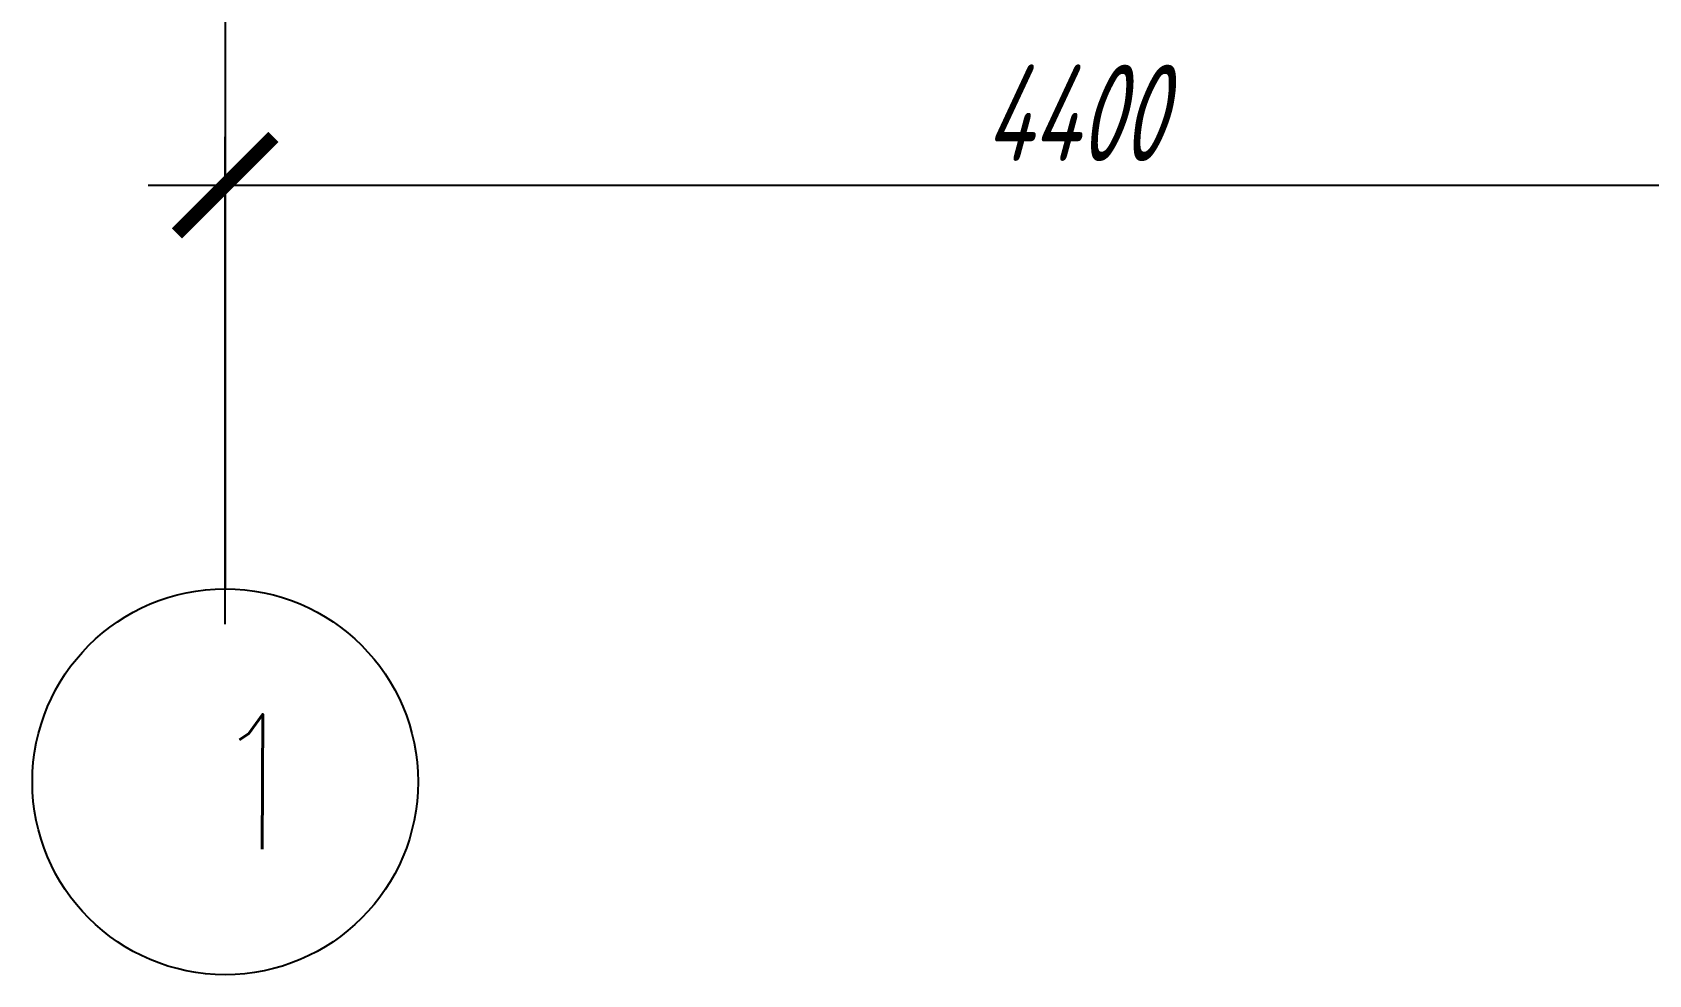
# Model space of a CAD drawing. Header units: millimetres. Extents: x 53645 to 137188, y 78097 to 135533.
# Drawn here: x 112778 to 116968, y 101293 to 103735 of the extents above; entities that cross this region are included whole.
import ezdxf

# ---------------------------------------------------------------- set-up
doc = ezdxf.new("R2010")
doc.units = ezdxf.units.MM
doc.linetypes.add('CONTI', pattern=[0])
doc.linetypes.add('GOST2.303 5', pattern=[24, 20, -1.5, 1, -1.5])
doc.layers.add('axis_dim', color=40, linetype='CONTI')
doc.styles.add('GOST 2.304', font='CS_Gost2304.shx', dxfattribs={"width": 0.8, "oblique": 15})
doc.dimstyles.new('СПДС', dxfattribs={"dimscale": 100, "dimtxt": 2.5, "dimasz": 2.5, "dimexe": 1.25, "dimexo": 0.625, "dimtad": 1, "dimdec": 0, "dimtxsty": 'GOST 2.304', "dimblk": 'ARCHTICK', "dimblk1": 'ARCHTICK', "dimblk2": 'ARCHTICK', "dimcen": 2.5, "dimdle": 2, "dimadec": 0, "dimazin": 2, "dimtfac": 0.75, "dimtdec": 4, "dimtmove": 1, "dimatfit": 3, "dimfxl": 1, "dimtolj": 1, "dimarcsym": 1})

# ---------------------------------------------------------------- blocks, each defined once
blk = doc.blocks.new('_ArchTick')
at = {"color": 0, "linetype": 'ByBlock', "const_width": 0.15}
blk.add_lwpolyline([(-0.5, -0.5), (0.5, 0.5)], dxfattribs=at)
blk = doc.blocks.new('*D87')
at = {"layer": 'axis_dim', "color": 0, "linetype": 'Continuous', "lineweight": -2, "ltscale": 100, "transparency": 16777216}
for p, q in [((113277.7, 102201.5), (113277.7, 103464)), ((117677.7, 102201.5), (117677.7, 103464)), ((113077.7, 103339), (117877.7, 103339))]:
    blk.add_line(p, q, dxfattribs=at)
at = {"layer": 'Defpoints', "color": 0, "linetype": 'Continuous', "ltscale": 100, "transparency": 16777216}
for p in [(117677.7, 103339), (113277.7, 102139), (117677.7, 102139)]:
    blk.add_point(p, dxfattribs=at)
at = {"layer": 'axis_dim', "color": 0, "linetype": 'Continuous', "lineweight": -2, "ltscale": 100, "transparency": 16777216, "xscale": 250, "yscale": 250, "zscale": 250, "rotation": 180}
blk.add_blockref('_ArchTick', (113277.7, 103339), dxfattribs=at)
at = {"layer": 'axis_dim', "color": 0, "linetype": 'Continuous', "lineweight": -2, "ltscale": 100, "transparency": 16777216, "xscale": 250, "yscale": 250, "zscale": 250}
blk.add_blockref('_ArchTick', (117677.7, 103339), dxfattribs=at)
at = {"layer": 'axis_dim', "color": 0, "linetype": 'Continuous', "lineweight": -3, "ltscale": 100, "transparency": 16777216, "insert": (115477.7, 103526.5), "char_height": 250, "attachment_point": 5, "style": 'GOST 2.304'}
blk.add_mtext('\\A1;4400', dxfattribs=at)

msp = doc.modelspace()

# ---------------------------------------------------------------- linework, layer by layer
at = {"layer": 'axis_dim', "linetype": 'GOST2.303 5', "lineweight": 25, "ltscale": 100}
for points in [[(113277.7, 113838.6), (113277.7, 102793)], [(113277.7, 102793), (113277.7, 102293)]]:
    msp.add_lwpolyline(points, dxfattribs=at)
at = {"layer": 'axis_dim', "color": 18, "linetype": 'Continuous', "lineweight": 25, "ltscale": 100, "true_color": 0x000000}
msp.add_circle((113277.7, 101793), 500, dxfattribs=at)

# ---------------------------------------------------------------- texts
at = {"layer": 'axis_dim', "color": 18, "linetype": 'Continuous', "lineweight": 25, "ltscale": 100, "true_color": 0x000000, "insert": (113241.4, 101968), "char_height": 350, "width": 360.064, "attachment_point": 1, "style": 'GOST 2.304'}
msp.add_mtext('\\Fsimplex.shx;\\W0.8000000000;\\Q0.2617993878;\\T1.0000000000;\\o\\l1', dxfattribs=at)

# ---------------------------------------------------------------- dimensions: what is measured, and where the dimension line sits
at = {"layer": 'axis_dim', "color": 18, "linetype": 'Continuous', "lineweight": -3, "ltscale": 100, "true_color": 0x000000}
dim = msp.add_linear_dim(base=(117677.7, 103339), p1=(113277.7, 102139), p2=(117677.7, 102139), dimstyle='СПДС', override={"dimscale": 100, "dimsah": 1}, dxfattribs=at)
dim.commit()
dim.dimension.update_dxf_attribs({"geometry": '*D87', "text_midpoint": (115477.7, 103526.5)})

doc.saveas('drawing.dxf')
